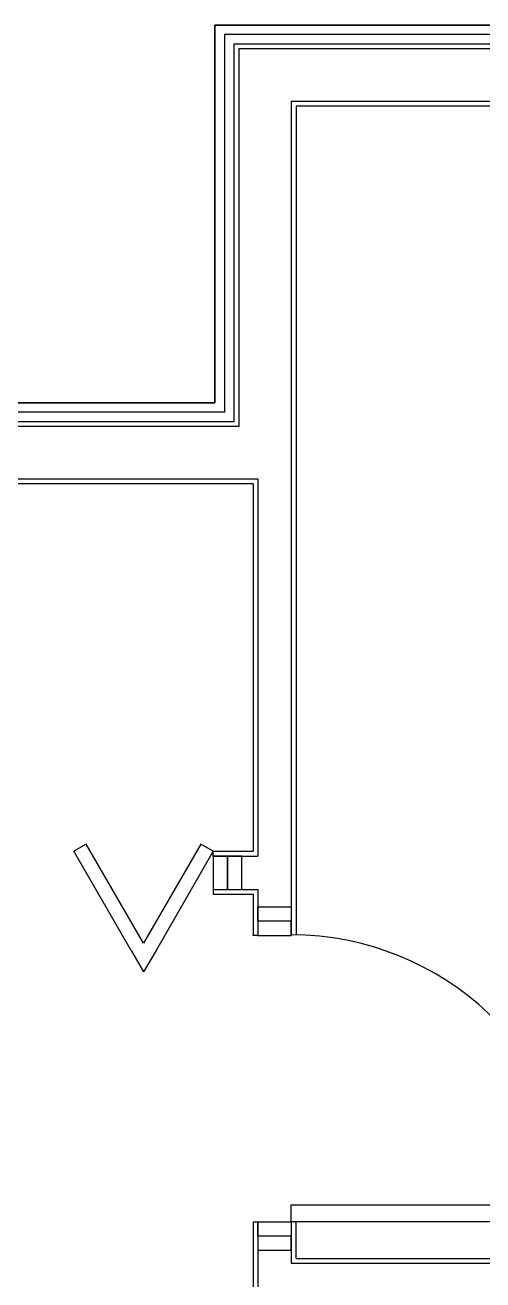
# Model space of a CAD drawing. Header units: inches. Extents: x 3882 to 20043, y -1483 to 317.
# Drawn here: x 12278.7 to 12326.6, y -358.3 to -226.8 of the extents above; entities that cross this region are included whole.
import ezdxf

# ---------------------------------------------------------------- set-up
doc = ezdxf.new("R2010")
doc.units = ezdxf.units.IN
doc.header["$MEASUREMENT"] = 0
for name, color, linetype in [('SS - Drywall_(240)', 240, 'Continuous'), ('SS - Masonry_(241)', 241, 'Continuous'), ('SS - Sheathing_(124)', 124, 'Continuous'), ('SS - Windows_(160)', 160, 'Continuous'), ('SS - Wood_(30)', 30, 'Continuous')]:
    doc.layers.add(name, color=color, linetype=linetype)

msp = doc.modelspace()

# ---------------------------------------------------------------- linework, layer by layer
at = {"layer": 'SS - Drywall_(240)'}
for p, q in [((12302.58538, -274.86932), (12302.58538, -313.36932)), ((12298.42642, -313.86932), (12298.42642, -313.36932)), ((12298.42642, -313.36932), (12302.58538, -313.36932)), ((12298.42642, -317.36932), (12298.42642, -317.86932)), ((12298.42642, -317.86932), (12302.58538, -317.86932)), ((12302.58538, -317.86932), (12302.58538, -322.13827)), ((12302.58538, -322.18511), (12302.58538, -322.13827)), ((12303.08538, -322.18511), (12302.58538, -322.18511)), ((12302.58538, -352.18511), (12302.58538, -410.91067)), ((12302.58538, -352.18511), (12303.08538, -352.18511)), ((12307.08538, -352.18511), (12306.58538, -352.18511)), ((12307.08538, -356.03427), (12307.08538, -352.18511)), ((12307.08538, -356.03427), (12484.34493, -356.03427))]:
    msp.add_line(p, q, dxfattribs=at)
for points in [[(12484.34493, -356.03427), (12484.34493, -274.86932), (12424.34493, -274.86932), (12424.34493, -235.29353), (12307.08538, -235.29353), (12307.08538, -322.13827)], [(12302.58538, -274.86932), (12237.78014, -274.86932)]]:
    msp.add_lwpolyline(points, dxfattribs=at)
at = {"layer": 'SS - Masonry_(241)'}
msp.add_lwpolyline([(12066.28014, -340.41495), (12066.28014, -266.36932), (12298.58538, -266.36932), (12298.58538, -226.79353), (12432.84493, -226.79353), (12432.84493, -266.36932), (12492.84493, -266.36932), (12492.84493, -451.63646), (12432.25915, -512.22224), (12323.62078, -512.22224), (12323.62078, -500.22224), (12309.62078, -500.22224)], dxfattribs=at)
at = {"layer": 'SS - Sheathing_(124)'}
for points in [[(12066.28014, -266.36932), (12066.28014, -379.36932), (12161.04208, -379.36932), (12161.04208, -512.22224), (12253.62078, -512.22224), (12253.62078, -500.22224), (12323.62078, -500.22224), (12323.62078, -512.22224), (12432.25915, -512.22224), (12492.84493, -451.63646), (12492.84493, -266.36932), (12432.84493, -266.36932), (12432.84493, -226.79353), (12298.58538, -226.79353), (12298.58538, -266.36932), (12066.28014, -266.36932), (12066.28014, -340.41495)], [(12162.04208, -511.22224), (12252.62078, -511.22224), (12252.62078, -499.22224), (12324.62078, -499.22224), (12324.62078, -511.22224), (12431.84493, -511.22224), (12491.84493, -451.22224), (12491.84493, -267.36932), (12431.84493, -267.36932), (12431.84493, -227.79353), (12299.58538, -227.79353), (12299.58538, -267.36932), (12067.28014, -267.36932), (12067.28014, -378.36932)], [(12163.04208, -510.22224), (12251.62078, -510.22224), (12251.62078, -498.22224), (12325.62078, -498.22224), (12325.62078, -510.22224), (12431.43072, -510.22224), (12490.84493, -450.80803), (12490.84493, -268.36932), (12430.84493, -268.36932), (12430.84493, -228.79353), (12300.58538, -228.79353), (12300.58538, -268.36932), (12068.28014, -268.36932), (12068.28014, -377.36932)]]:
    msp.add_lwpolyline(points, dxfattribs=at)
at = {"layer": 'SS - Windows_(160)'}
for p, q in [((12285.12739, -312.61932), (12283.82835, -313.36932)), ((12291.12739, -323.01162), (12285.12739, -312.61932)), ((12297.12739, -312.61932), (12291.12739, -323.01162)), ((12298.42642, -313.36932), (12297.12739, -312.61932)), ((12289.82835, -323.76162), (12283.82835, -313.36932)), ((12298.42642, -313.36932), (12292.42642, -323.76162)), ((12289.82835, -323.76162), (12291.12739, -326.01162)), ((12292.42642, -323.76162), (12291.12739, -326.01162))]:
    msp.add_line(p, q, dxfattribs=at)
for points in [[(12298.42642, -313.86932), (12298.42642, -317.36932), (12299.92642, -317.36932), (12299.92642, -313.86932)], [(12306.58538, -322.18511), (12306.58538, -320.68511), (12303.08538, -320.68511), (12303.08538, -322.18511)], [(12306.58538, -350.43511), (12336.58538, -350.43511), (12336.58538, -352.18511), (12306.58538, -352.18511)], [(12306.58538, -352.18511), (12306.58538, -353.68511), (12303.08538, -353.68511), (12303.08538, -352.18511)]]:
    msp.add_lwpolyline(points, close=True, dxfattribs=at)
msp.add_arc((12306.58538, -352.18511), 30.051, 3.3384705, 90, dxfattribs=at)
at = {"layer": 'SS - Wood_(30)'}
for p, q in [((12303.08538, -274.36932), (12303.08538, -313.86932)), ((12306.58538, -274.36932), (12306.58538, -322.18511)), ((12298.42642, -313.86932), (12303.08538, -313.86932)), ((12298.42642, -317.36932), (12303.08538, -317.36932)), ((12303.08538, -317.36932), (12303.08538, -322.18511)), ((12303.08538, -352.18511), (12303.08538, -410.91067)), ((12306.58538, -352.18511), (12306.58538, -356.53427)), ((12306.58538, -356.53427), (12484.84493, -356.53427))]:
    msp.add_line(p, q, dxfattribs=at)
for points in [[(12163.54208, -509.72224), (12251.12078, -509.72224), (12251.12078, -497.72224), (12326.12078, -497.72224), (12326.12078, -509.72224), (12431.22361, -509.72224), (12490.34493, -450.60092), (12490.34493, -268.86932), (12430.34493, -268.86932), (12430.34493, -229.29353), (12301.08538, -229.29353), (12301.08538, -268.86932), (12068.78014, -268.86932), (12068.78014, -376.86932)], [(12484.84493, -356.53427), (12484.84493, -274.36932), (12424.84493, -274.36932), (12424.84493, -234.79353), (12306.58538, -234.79353), (12306.58538, -274.36932)], [(12303.08538, -274.36932), (12237.28014, -274.36932)]]:
    msp.add_lwpolyline(points, dxfattribs=at)
for points in [[(12299.92642, -313.86932), (12299.92642, -317.36932), (12301.42642, -317.36932), (12301.42642, -313.86932)], [(12303.08538, -320.68511), (12303.08538, -319.18511), (12306.58538, -319.18511), (12306.58538, -320.68511)], [(12303.08538, -353.68511), (12303.08538, -355.18511), (12306.58538, -355.18511), (12306.58538, -353.68511)]]:
    msp.add_lwpolyline(points, close=True, dxfattribs=at)

doc.saveas('drawing.dxf')
